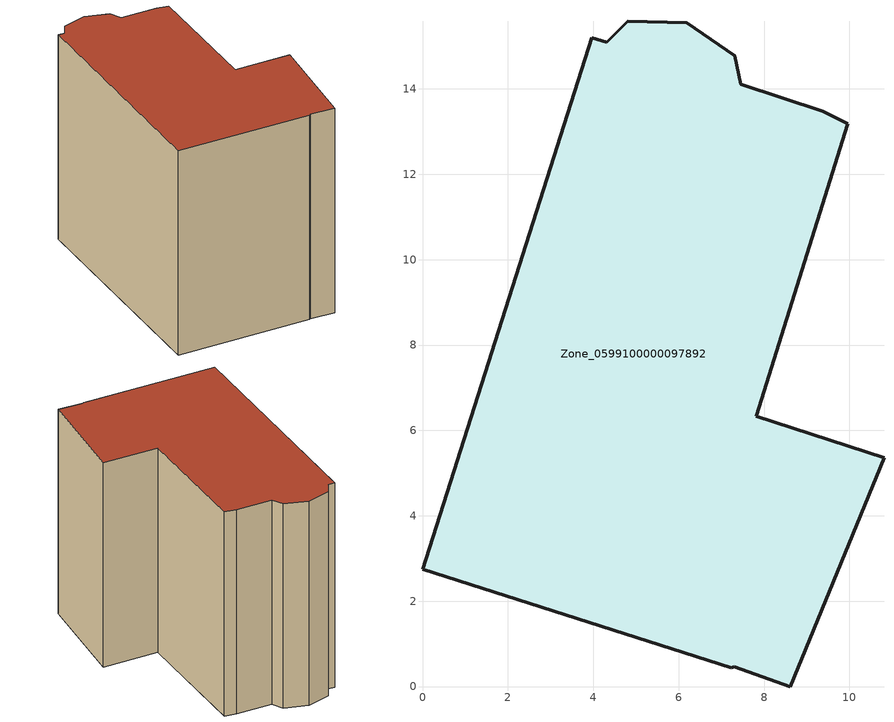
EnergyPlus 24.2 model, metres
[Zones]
Zone_0599100000097892
 floor ground (C_G): 7.46,14.11 9.38,13.48 9.96,13.19 7.82,6.33 10.81,5.36 8.61,0 7.3,0.46 7.23,0.44 0,2.75 3.97,15.2 4.31,15.09 4.81,15.58 6.19,15.55 7.31,14.78 z0
 wall outside (C_F): 3.97,15.2 0,2.75 7.23,0.44 7.3,0.46 8.61,0 10.81,5.36 7.82,6.33 9.96,13.19 9.38,13.48 7.46,14.11 7.31,14.78 6.19,15.55 4.81,15.58 4.31,15.09 3.97,15.2 z0:12.15
 roof outside (C_R): 9.38,13.48 7.46,14.11 7.31,14.78 6.19,15.55 4.81,15.58 4.31,15.09 3.97,15.2 0,2.75 7.23,0.44 7.3,0.46 8.61,0 10.81,5.36 7.82,6.33 9.96,13.19 z12.15
[BUILDING]
Pand.0599100000097892: North Axis=0; Terrain=City; Loads Convergence Tolerance Value=0.04; Temperature Convergence Tolerance Value=0.4; Solar Distribution=FullExterior; Maximum Number of Warmup Days=25; Minimum Number of Warmup Days=1
[Site:Location]
Rotterdam.The.Hague.AP_ZH_NLD Design_Conditions: Latitude=51.96; Longitude=4.45; Time Zone=1; Elevation=-4.5
[SITE:GROUNDTEMPERATURE:BUILDINGSURFACE]
18, 18, 18, 18, 18, 18, 18, 18, 18, 18, 18, 18
[MATERIAL] Thermal Absorptance=0.9; Solar Absorptance=0.7; Visible Absorptance=0.7
Name | Roughness | Thickness | Conductivity | Density | Specific Heat
G.TC.1946 | MediumSmooth | 0.15 | 1 | 540 | 1210
F.TC.1946 | Rough | 0.3 | 0.857143 | 1920 | 840
R.TC.1946 | MediumRough | 0.2 | 0.909091 | 1500 | 1000
[CONSTRUCTION]
C_G: G.TC.1946
C_F: F.TC.1946
C_R: R.TC.1946
[ZONE]
Zone_0599100000097892: Type=1; Multiplier=1; Ceiling Height=Autocalculate; Volume=Autocalculate; Floor Area=autocalculate; Part of Total Floor Area=Yes
[ZONEINFILTRATION:DESIGNFLOWRATE]
Infil_Zone_0599100000097892: Zone or ZoneList or Space or SpaceList=Zone_0599100000097892; Schedule=AlwaysOn; Design Flow Rate Calculation Method=Flow/Area; Flow Rate per Floor Area=0.003; Constant Term Coefficient=1; Temperature Term Coefficient=0; Velocity Term Coefficient=0; Velocity Squared Term Coefficient=0
[HVACTEMPLATE:ZONE:IDEALLOADSAIRSYSTEM]
Zone_0599100000097892: Maximum Heating Supply Air Temperature=50; Minimum Cooling Supply Air Temperature=13; Maximum Heating Supply Air Humidity Ratio=0.0156; Minimum Cooling Supply Air Humidity Ratio=0.0077; Heating Limit=NoLimit; Cooling Limit=NoLimit; Dehumidification Control Type=ConstantSensibleHeatRatio; Cooling Sensible Heat Ratio=0.7; Dehumidification Setpoint=60; Humidification Control Type=None; Humidification Setpoint=30; Outdoor Air Method=None; Outdoor Air Flow Rate per Person=0.00944; Outdoor Air Flow Rate per Zone Floor Area=0; Outdoor Air Flow Rate per Zone=0; Demand Controlled Ventilation Type=None; Outdoor Air Economizer Type=NoEconomizer; Heat Recovery Type=None; Sensible Heat Recovery Effectiveness=0.7; Latent Heat Recovery Effectiveness=0.65
[ZONECONTROL:THERMOSTAT]
ThermostatControl_Zone_0599100000097892: Zone or ZoneList=Zone_0599100000097892; Control Type Schedule=DualSetpointControlType; Control 1=Thermostat_Zone_0599100000097892; Temperature Difference Between Cutout And Setpoint=0
[THERMOSTATSETPOINT:DUALSETPOINT]
Thermostat_Zone_0599100000097892: Heating Setpoint Temperature Schedule=HeatingSetpoint_Zone_0599100000097892; Cooling Setpoint Temperature Schedule=CoolingSetpoint_Zone_0599100000097892
[SCHEDULE:COMPACT]
HeatingSetpoint_Zone_0599100000097892: Through: 12/31, For: AllDays, Until: 24:00, 21
CoolingSetpoint_Zone_0599100000097892: Through: 12/31, For: AllDays, Until: 24:00, 24
DualSetpointControlType: Through: 12/31, For: AllDays, Until: 24:00, 4
AlwaysOn: Through: 12/31, For: AllDays, Until: 24:00, 1
